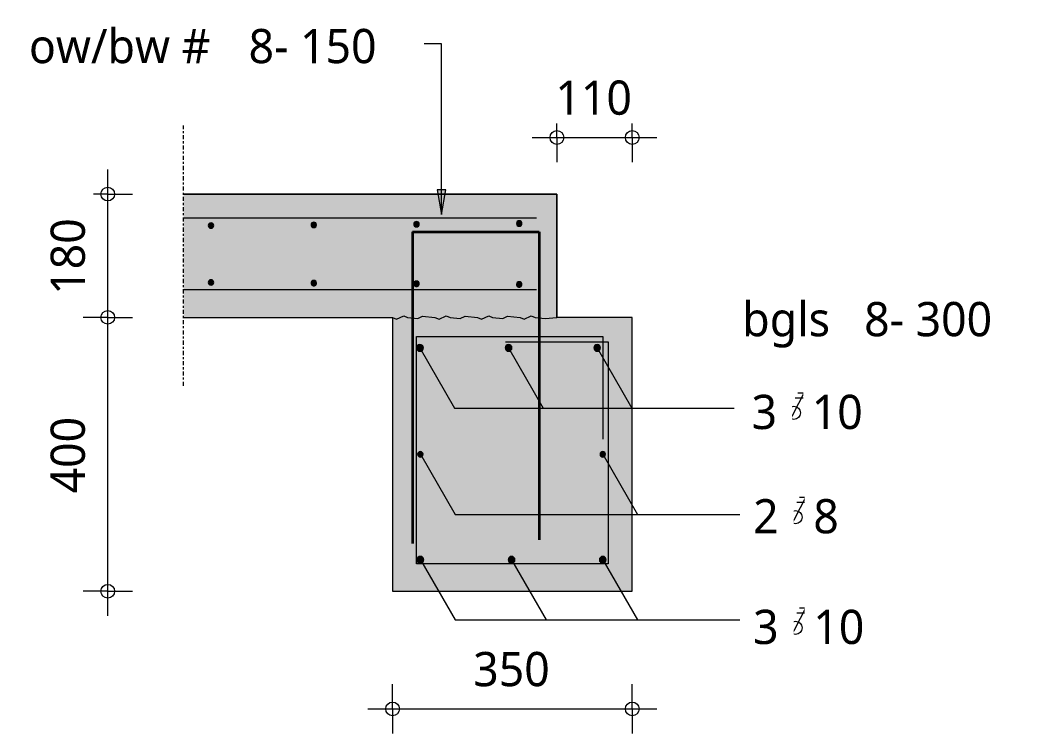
# Model space of a CAD drawing. Header units: millimetres. Extents: x -3388 to 20400, y -422 to 11347.
# Drawn here: x 4856 to 6345, y 8671 to 9713 of the extents above; entities that cross this region are included whole.
import ezdxf

# ---------------------------------------------------------------- set-up
doc = ezdxf.new("R2010")
doc.units = ezdxf.units.MM
doc.linetypes.add('MV_center', pattern=[15, 6, -3, 3, -3])
for name, color, linetype, lineweight in [('A-ANNO-DIMS', 211, 'Continuous', 13), ('A-ANNO-DIMS-20', 211, 'Continuous', 13), ('A-DETL', 90, 'Continuous', 13), ('A-DETL-GENF', 92, 'Continuous', 18), ('A-DETL-IDEN', 3, 'Continuous', 18), ('A-DETL-MEDM', 33, 'Continuous', 18)]:
    doc.layers.add(name, color=color, linetype=linetype, lineweight=lineweight)
doc.styles.add('Segoe UI_1', font='segoeui.ttf', dxfattribs={"height": 50})
doc.dimstyles.new('2_5_mm', dxfattribs={"dimscale": 304.8, "dimtxt": 52.368197, "dimasz": 0.065617, "dimexe": 0.11811, "dimexo": 0.0625, "dimgap": 0.059055, "dimtad": 1, "dimdec": 0, "dimzin": 0, "dimdsep": 46, "dimtxsty": 'Segoe UI_1', "dimblk1": 'DOTBLANK', "dimblk2": 'DOTBLANK', "dimsah": 1, "dimcen": 0.09, "dimdle": 0.11811, "dimazin": 0, "dimtfac": 1, "dimtdec": 4, "dimtix": 1, "dimtmove": 0, "dimatfit": 3, "dimfxl": 0.11811, "dimfxlon": 1, "dimtvp": 1, "dimtfill": 1, "dimtolj": 1, "dimtzin": 0, "dimarcsym": 2})

# ---------------------------------------------------------------- blocks, each defined once
blk = doc.blocks.new('28 beugels - rond 8-4424730-Details Wapening')
at = {"layer": 'A-DETL-MEDM'}
for p, q in [((0, 332.1), (272, 332.1)), ((0, 0), (0, 332.1)), ((272, 332.1), (272, 182.1)), ((130, 324.1), (280, 324.1)), ((280, 324.1), (280, 0)), ((280, 0), (0, 0))]:
    blk.add_line(p, q, dxfattribs=at)
blk = doc.blocks.new('28 reeks_staven - Type 1-4438408-Details Wapening')
at = {"layer": 'A-DETL-GENF'}
for points in [[(0, -5), (1.3, -4.8), (2.5, -4.3), (3.5, -3.5), (4.3, -2.5), (4.8, -1.3), (5, 0), (4.8, 1.3), (4.3, 2.5), (3.5, 3.5), (2.5, 4.3), (1.3, 4.8), (0, 5), (-1.3, 4.8), (-2.5, 4.3), (-3.5, 3.5), (-4.3, 2.5), (-4.8, 1.3), (-5, 0), (-4.8, -1.3), (-4.3, -2.5), (-3.5, -3.5), (-2.5, -4.3), (-1.3, -4.8)], [(133.2, -5), (134.5, -4.8), (135.7, -4.3), (136.7, -3.5), (137.5, -2.5), (138, -1.3), (138.2, 0), (138, 1.3), (137.5, 2.5), (136.7, 3.5), (135.7, 4.3), (134.5, 4.8), (133.2, 5), (131.9, 4.8), (130.7, 4.3), (129.7, 3.5), (128.9, 2.5), (128.4, 1.3), (128.2, 0), (128.4, -1.3), (128.9, -2.5), (129.7, -3.5), (130.7, -4.3), (131.9, -4.8)], [(266.4, -5), (267.7, -4.8), (268.9, -4.3), (269.9, -3.5), (270.7, -2.5), (271.2, -1.3), (271.4, 0), (271.2, 1.3), (270.7, 2.5), (269.9, 3.5), (268.9, 4.3), (267.7, 4.8), (266.4, 5), (265.1, 4.8), (263.9, 4.3), (262.9, 3.5), (262.1, 2.5), (261.6, 1.3), (261.4, 0), (261.6, -1.3), (262.1, -2.5), (262.9, -3.5), (263.9, -4.3), (265.1, -4.8)]]:
    blk.add_hatch(color=256, dxfattribs=at).paths.add_polyline_path(points)
for p, q in [((0, 0), (50.7, -87.8)), ((133.2, 0), (183.9, -87.8)), ((266.4, 0), (317.1, -87.8)), ((50.7, -87.8), (466.4, -87.8))]:
    blk.add_line(p, q, dxfattribs=at)
at = {"layer": 'A-DETL-MEDM'}
for centre, start, end in [((0, 0), 360, 180), ((0, 0), 180, 360), ((133.2, 0), 0, 180), ((133.2, 0), 180, 360), ((266.4, 0), 0, 180), ((266.4, 0), 180, 360)]:
    blk.add_arc(centre, 5, start, end, dxfattribs=at)
blk = doc.blocks.new('NLRS_28_DI_net - Type 1-5063355-Details Wapening')
at = {"layer": 'A-DETL-GENF'}
for points in [[(505, 45), (504, 44.9), (503, 44.5), (502.2, 43.8), (501.5, 43), (501.1, 42), (501, 41), (501.1, 40), (501.5, 39), (502.2, 38.2), (503, 37.5), (504, 37.1), (505, 37), (506, 37.1), (507, 37.5), (507.8, 38.2), (508.5, 39), (508.9, 40), (509, 41), (508.9, 42), (508.5, 43), (507.8, 43.8), (507, 44.5), (506, 44.9)], [(55, 42), (54, 41.9), (53, 41.5), (52.2, 40.8), (51.5, 40), (51.1, 39), (51, 38), (51.1, 37), (51.5, 36), (52.2, 35.2), (53, 34.5), (54, 34.1), (55, 34), (56, 34.1), (57, 34.5), (57.8, 35.2), (58.5, 36), (58.9, 37), (59, 38), (58.9, 39), (58.5, 40), (57.8, 40.8), (57, 41.5), (56, 41.9)], [(205, 43), (204, 42.9), (203, 42.5), (202.2, 41.8), (201.5, 41), (201.1, 40), (201, 39), (201.1, 38), (201.5, 37), (202.2, 36.2), (203, 35.5), (204, 35.1), (205, 35), (206, 35.1), (207, 35.5), (207.8, 36.2), (208.5, 37), (208.9, 38), (209, 39), (208.9, 40), (208.5, 41), (207.8, 41.8), (207, 42.5), (206, 42.9)], [(355, 44), (354, 43.9), (353, 43.5), (352.2, 42.8), (351.5, 42), (351.1, 41), (351, 40), (351.1, 39), (351.5, 38), (352.2, 37.2), (353, 36.5), (354, 36.1), (355, 36), (356, 36.1), (357, 36.5), (357.8, 37.2), (358.5, 38), (358.9, 39), (359, 40), (358.9, 41), (358.5, 42), (357.8, 42.8), (357, 43.5), (356, 43.9)]]:
    blk.add_hatch(color=256, dxfattribs=at).paths.add_polyline_path(points)
at = {"layer": 'A-DETL-MEDM'}
blk.add_line((30, 30), (545, 30), dxfattribs=at)
for centre, start, end in [((505, 41), 0, 180), ((55, 38), 0, 180), ((55, 38), 180, 360), ((205, 39), 0, 180), ((205, 39), 180, 0), ((355, 40), 0, 180), ((355, 40), 180, 0), ((505, 41), 180, 0)]:
    blk.add_arc(centre, 4, start, end, dxfattribs=at)
blk = doc.blocks.new('NLRS_28_DI_net - Type 1-V6-Details Wapening')
at = {"layer": 'A-DETL-GENF'}
for points in [[(55, -34), (54, -34.1), (53, -34.5), (52.2, -35.2), (51.5, -36), (51.1, -37), (51, -38), (51.1, -39), (51.5, -40), (52.2, -40.8), (53, -41.5), (54, -41.9), (55, -42), (56, -41.9), (57, -41.5), (57.8, -40.8), (58.5, -40), (58.9, -39), (59, -38), (58.9, -37), (58.5, -36), (57.8, -35.2), (57, -34.5), (56, -34.1)], [(205, -35), (204, -35.1), (203, -35.5), (202.2, -36.2), (201.5, -37), (201.1, -38), (201, -39), (201.1, -40), (201.5, -41), (202.2, -41.8), (203, -42.5), (204, -42.9), (205, -43), (206, -42.9), (207, -42.5), (207.8, -41.8), (208.5, -41), (208.9, -40), (209, -39), (208.9, -38), (208.5, -37), (207.8, -36.2), (207, -35.5), (206, -35.1)], [(355, -36), (354, -36.1), (353, -36.5), (352.2, -37.2), (351.5, -38), (351.1, -39), (351, -40), (351.1, -41), (351.5, -42), (352.2, -42.8), (353, -43.5), (354, -43.9), (355, -44), (356, -43.9), (357, -43.5), (357.8, -42.8), (358.5, -42), (358.9, -41), (359, -40), (358.9, -39), (358.5, -38), (357.8, -37.2), (357, -36.5), (356, -36.1)], [(505, -37), (504, -37.1), (503, -37.5), (502.2, -38.2), (501.5, -39), (501.1, -40), (501, -41), (501.1, -42), (501.5, -43), (502.2, -43.8), (503, -44.5), (504, -44.9), (505, -45), (506, -44.9), (507, -44.5), (507.8, -43.8), (508.5, -43), (508.9, -42), (509, -41), (508.9, -40), (508.5, -39), (507.8, -38.2), (507, -37.5), (506, -37.1)]]:
    blk.add_hatch(color=256, dxfattribs=at).paths.add_polyline_path(points)
at = {"layer": 'A-DETL-MEDM'}
blk.add_line((30, -30), (545, -30), dxfattribs=at)
for centre, start, end in [((55, -38), 360, 180), ((55, -38), 180, 360), ((205, -39), 360, 180), ((205, -39), 180, 360), ((355, -40), 360, 180), ((355, -40), 180, 360), ((505, -41), 0, 180), ((505, -41), 180, 360)]:
    blk.add_arc(centre, 4, start, end, dxfattribs=at)
blk = doc.blocks.new('28 reeks_staven - Type 1-4440450-Details Wapening')
at = {"layer": 'A-DETL-GENF'}
for points in [[(0, -4), (1, -3.9), (2, -3.5), (2.8, -2.8), (3.5, -2), (3.9, -1), (4, 0), (3.9, 1), (3.5, 2), (2.8, 2.8), (2, 3.5), (1, 3.9), (0, 4), (-1, 3.9), (-2, 3.5), (-2.8, 2.8), (-3.5, 2), (-3.9, 1), (-4, 0), (-3.9, -1), (-3.5, -2), (-2.8, -2.8), (-2, -3.5), (-1, -3.9)], [(266.4, -4), (267.4, -3.9), (268.4, -3.5), (269.2, -2.8), (269.9, -2), (270.3, -1), (270.4, 0), (270.3, 1), (269.9, 2), (269.2, 2.8), (268.4, 3.5), (267.4, 3.9), (266.4, 4), (265.4, 3.9), (264.4, 3.5), (263.6, 2.8), (262.9, 2), (262.5, 1), (262.4, 0), (262.5, -1), (262.9, -2), (263.6, -2.8), (264.4, -3.5), (265.4, -3.9)]]:
    blk.add_hatch(color=256, dxfattribs=at).paths.add_polyline_path(points)
for p, q in [((0, 0), (50.7, -87.8)), ((266.4, 0), (317.1, -87.8)), ((50.7, -87.8), (466.4, -87.8))]:
    blk.add_line(p, q, dxfattribs=at)
at = {"layer": 'A-DETL-MEDM'}
for centre, start, end in [((0, 0), 0, 180), ((266.4, 0), 0, 180), ((266.4, 0), 180, 360), ((0, 0), 180, 360)]:
    blk.add_arc(centre, 4, start, end, dxfattribs=at)
blk = doc.blocks.new('28 reeks_staven - Type 1-4440478-Details Wapening')
at = {"layer": 'A-DETL-GENF'}
for points in [[(0, -5), (1.3, -4.8), (2.5, -4.3), (3.5, -3.5), (4.3, -2.5), (4.8, -1.3), (5, 0), (4.8, 1.3), (4.3, 2.5), (3.5, 3.5), (2.5, 4.3), (1.3, 4.8), (0, 5), (-1.3, 4.8), (-2.5, 4.3), (-3.5, 3.5), (-4.3, 2.5), (-4.8, 1.3), (-5, 0), (-4.8, -1.3), (-4.3, -2.5), (-3.5, -3.5), (-2.5, -4.3), (-1.3, -4.8)], [(129.4, -5), (130.7, -4.8), (131.9, -4.3), (132.9, -3.5), (133.7, -2.5), (134.2, -1.3), (134.4, 0), (134.2, 1.3), (133.7, 2.5), (132.9, 3.5), (131.9, 4.3), (130.7, 4.8), (129.4, 5), (128.1, 4.8), (126.9, 4.3), (125.8, 3.5), (125.1, 2.5), (124.6, 1.3), (124.4, 0), (124.6, -1.3), (125.1, -2.5), (125.8, -3.5), (126.9, -4.3), (128.1, -4.8)], [(258.8, -5), (260.1, -4.8), (261.3, -4.3), (262.3, -3.5), (263.1, -2.5), (263.6, -1.3), (263.8, 0), (263.6, 1.3), (263.1, 2.5), (262.3, 3.5), (261.3, 4.3), (260.1, 4.8), (258.8, 5), (257.5, 4.8), (256.3, 4.3), (255.2, 3.5), (254.4, 2.5), (253.9, 1.3), (253.8, 0), (253.9, -1.3), (254.4, -2.5), (255.2, -3.5), (256.3, -4.3), (257.5, -4.8)]]:
    blk.add_hatch(color=256, dxfattribs=at).paths.add_polyline_path(points)
for p, q in [((0, 0), (50.7, -87.8)), ((129.4, 0), (180, -87.8)), ((258.8, 0), (309.4, -87.8)), ((50.7, -87.8), (458.8, -87.8))]:
    blk.add_line(p, q, dxfattribs=at)
at = {"layer": 'A-DETL-MEDM'}
for centre, start, end in [((0, 0), 0, 180), ((129.4, 0), 0, 180), ((258.8, 0), 0, 180), ((258.8, 0), 180, 360), ((0, 0), 180, 360), ((129.4, 0), 180, 360)]:
    blk.add_arc(centre, 5, start, end, dxfattribs=at)
blk = doc.blocks.new('NLRS_00_DI_maskeer - Type 1-4234829-Details Wapening')
at = {"layer": 'A-DETL-GENF', "linetype": 'MV_center'}
blk.add_line((280, 0), (-100, 0), dxfattribs=at)
blk = doc.blocks.new('28_TAG_DI_wapening - 2_5 omschrijving_diameter_hoh-3658684-Details Wapening')
at = {"layer": 'A-DETL-IDEN'}
for p, q in [((-3.627, -1.307), (-2.231, 1.394)), ((-2.064, 0.842), (-2.967, 0.842)), ((-1.874, 1.21), (-2.777, 1.21))]:
    blk.add_line(p, q, dxfattribs=at)
blk.add_circle((-3.063, -0.216), 0.483, dxfattribs=at)
blk = doc.blocks.new('28_TAG_DI_wapening - 2_5 aantal_diameter-3658683-Details Wapening')
at = {"layer": 'A-DETL-IDEN'}
for p, q in [((-3.627, -1.307), (-2.231, 1.394)), ((-2.064, 0.842), (-2.967, 0.842)), ((-1.874, 1.21), (-2.777, 1.21))]:
    blk.add_line(p, q, dxfattribs=at)
blk.add_circle((-3.063, -0.216), 0.483, dxfattribs=at)
blk = doc.blocks.new('DIMBLOCK62-Details Wapening')
at = {"layer": 'A-ANNO-DIMS-20'}
for p, q in [((4983.9, 9279.1), (4947.9, 9279.1)), ((4983.9, 8843.1), (4983.9, 9279.1)), ((4983.9, 9279.1), (5019.9, 9279.1)), ((4983.9, 8879.1), (4947.9, 8879.1)), ((4983.9, 8879.1), (5019.9, 8879.1))]:
    blk.add_line(p, q, dxfattribs=at)
for centre in [(4983.9, 9279.1), (4983.9, 8879.1)]:
    blk.add_circle(centre, 10, dxfattribs=at)
at = {"layer": 'A-ANNO-DIMS-20', "color": 0, "insert": (4900.6, 9022), "char_height": 50, "width": 137.109, "attachment_point": 1, "rotation": 90, "line_spacing_factor": 1.142579, "style": 'Segoe UI_1', "bg_fill": 3, "box_fill_scale": 1.25, "bg_fill_color": 9, "bg_fill_true_color": 13158600, "bg_fill_transparency": 0}
blk.add_mtext('400', dxfattribs=at)
blk = doc.blocks.new('_DotBlank')
at = {"color": 0, "linetype": 'ByBlock', "lineweight": -2}
blk.add_line((-0.5, 0), (-1, 0), dxfattribs=at)
blk.add_circle((0, 0), 0.5, dxfattribs=at)
blk = doc.blocks.new('DIMBLOCK63-Details Wapening')
at = {"layer": 'A-ANNO-DIMS-20'}
for p, q in [((4983.9, 9279.1), (4983.9, 9495.1)), ((4983.9, 9459.1), (4947.9, 9459.1)), ((4983.9, 9459.1), (5019.9, 9459.1)), ((4983.9, 9279.1), (4947.9, 9279.1)), ((4983.9, 9279.1), (5019.9, 9279.1))]:
    blk.add_line(p, q, dxfattribs=at)
for centre in [(4983.9, 9459.1), (4983.9, 9279.1)]:
    blk.add_circle(centre, 10, dxfattribs=at)
at = {"layer": 'A-ANNO-DIMS-20', "color": 0, "insert": (4900.6, 9312), "char_height": 50, "width": 137.109, "attachment_point": 1, "rotation": 90, "line_spacing_factor": 1.142579, "style": 'Segoe UI_1', "bg_fill": 3, "box_fill_scale": 1.25, "bg_fill_color": 9, "bg_fill_true_color": 13158600, "bg_fill_transparency": 0}
blk.add_mtext('180', dxfattribs=at)
blk = doc.blocks.new('DIMBLOCK74-Details Wapening')
at = {"layer": 'A-ANNO-DIMS-20'}
for p, q in [((5399.8, 8707.3), (5399.8, 8743.3)), ((5749.8, 8707.3), (5749.8, 8743.3)), ((5363.8, 8707.3), (5785.8, 8707.3)), ((5399.8, 8707.3), (5399.8, 8671.3)), ((5749.8, 8707.3), (5749.8, 8671.3))]:
    blk.add_line(p, q, dxfattribs=at)
for centre in [(5399.8, 8707.3), (5749.8, 8707.3)]:
    blk.add_circle(centre, 10, dxfattribs=at)
at = {"layer": 'A-ANNO-DIMS-20', "color": 0, "insert": (5517.6, 8790.5), "char_height": 50, "width": 137.109, "attachment_point": 1, "line_spacing_factor": 1.142579, "style": 'Segoe UI_1', "bg_fill": 3, "box_fill_scale": 1.25, "bg_fill_color": 9, "bg_fill_true_color": 13158600, "bg_fill_transparency": 0}
blk.add_mtext('350', dxfattribs=at)
blk = doc.blocks.new('DIMBLOCK77-Details Wapening')
at = {"layer": 'A-ANNO-DIMS-20'}
for p, q in [((5639.8, 9541.7), (5639.8, 9577.7)), ((5749.8, 9541.7), (5749.8, 9577.7)), ((5603.8, 9541.7), (5785.8, 9541.7)), ((5639.8, 9541.7), (5639.8, 9505.7)), ((5749.8, 9541.7), (5749.8, 9505.7))]:
    blk.add_line(p, q, dxfattribs=at)
for centre in [(5639.8, 9541.7), (5749.8, 9541.7)]:
    blk.add_circle(centre, 10, dxfattribs=at)
at = {"layer": 'A-ANNO-DIMS-20', "color": 0, "insert": (5637.6, 9624.9), "char_height": 50, "width": 137.109, "attachment_point": 1, "line_spacing_factor": 1.142579, "style": 'Segoe UI_1', "bg_fill": 3, "box_fill_scale": 1.25, "bg_fill_color": 9, "bg_fill_true_color": 13158600, "bg_fill_transparency": 0}
blk.add_mtext('110', dxfattribs=at)

msp = doc.modelspace()

# ---------------------------------------------------------------- hatches: boundary and pattern name
at = {"layer": 'A-DETL-GENF'}
h = msp.add_hatch(color=9, dxfattribs=at)
h.paths.add_polyline_path([(5399.8, 8879.1), (5749.8, 8879.1), (5749.8, 9279.1), (5639.8, 9279.1), (5639.8, 9459.1), (5094.8, 9459.1), (5094.8, 9279.1), (5399.8, 9279.1), (5399.8, 8925.1)])
h.paths.add_polyline_path([(5706.8, 8920.1), (5705.5, 8920.3), (5704.3, 8920.8), (5703.2, 8921.6), (5702.4, 8922.6), (5701.9, 8923.8), (5701.8, 8925.1), (5701.9, 8926.4), (5702.4, 8927.6), (5703.2, 8928.7), (5704.3, 8929.5), (5705.5, 8930), (5706.8, 8930.1), (5708.1, 8930), (5709.3, 8929.5), (5710.3, 8928.7), (5711.1, 8927.6), (5711.6, 8926.4), (5711.8, 8925.1), (5711.6, 8923.8), (5711.1, 8922.6), (5710.3, 8921.6), (5709.3, 8920.8), (5708.1, 8920.3)])
h.paths.add_polyline_path([(5573.6, 8920.1), (5572.3, 8920.3), (5571.1, 8920.8), (5570, 8921.6), (5569.2, 8922.6), (5568.7, 8923.8), (5568.6, 8925.1), (5568.7, 8926.4), (5569.2, 8927.6), (5570, 8928.7), (5571.1, 8929.5), (5572.3, 8930), (5573.6, 8930.1), (5574.9, 8930), (5576.1, 8929.5), (5577.1, 8928.7), (5577.9, 8927.6), (5578.4, 8926.4), (5578.6, 8925.1), (5578.4, 8923.8), (5577.9, 8922.6), (5577.1, 8921.6), (5576.1, 8920.8), (5574.9, 8920.3)])
h.paths.add_polyline_path([(5440.4, 8920.1), (5439.1, 8920.3), (5437.9, 8920.8), (5436.8, 8921.6), (5436, 8922.6), (5435.5, 8923.8), (5435.4, 8925.1), (5435.5, 8926.4), (5436, 8927.6), (5436.8, 8928.7), (5437.9, 8929.5), (5439.1, 8930), (5440.4, 8930.1), (5441.7, 8930), (5442.9, 8929.5), (5443.9, 8928.7), (5444.7, 8927.6), (5445.2, 8926.4), (5445.4, 8925.1), (5445.2, 8923.8), (5444.7, 8922.6), (5443.9, 8921.6), (5442.9, 8920.8), (5441.7, 8920.3)])
h.paths.add_polyline_path([(5440.4, 9075.1), (5439.3, 9075.3), (5438.4, 9075.7), (5437.5, 9076.3), (5436.9, 9077.1), (5436.5, 9078.1), (5436.4, 9079.1), (5436.5, 9080.2), (5436.9, 9081.1), (5437.5, 9082), (5438.4, 9082.6), (5439.3, 9083), (5440.4, 9083.1), (5441.4, 9083), (5442.4, 9082.6), (5443.2, 9082), (5443.8, 9081.1), (5444.2, 9080.2), (5444.4, 9079.1), (5444.2, 9078.1), (5443.8, 9077.1), (5443.2, 9076.3), (5442.4, 9075.7), (5441.4, 9075.3)])
h.paths.add_polyline_path([(5706.8, 9075.1), (5705.7, 9075.3), (5704.8, 9075.7), (5703.9, 9076.3), (5703.3, 9077.1), (5702.9, 9078.1), (5702.8, 9079.1), (5702.9, 9080.2), (5703.3, 9081.1), (5703.9, 9082), (5704.8, 9082.6), (5705.7, 9083), (5706.8, 9083.1), (5707.8, 9083), (5708.8, 9082.6), (5709.6, 9082), (5710.2, 9081.1), (5710.6, 9080.2), (5710.8, 9079.1), (5710.6, 9078.1), (5710.2, 9077.1), (5709.6, 9076.3), (5708.8, 9075.7), (5707.8, 9075.3)])
h.paths.add_polyline_path([(5439.8, 9229.5), (5438.5, 9229.6), (5437.3, 9230.1), (5436.2, 9230.9), (5435.4, 9232), (5434.9, 9233.2), (5434.8, 9234.5), (5434.9, 9235.8), (5435.4, 9237), (5436.2, 9238), (5437.3, 9238.8), (5438.5, 9239.3), (5439.8, 9239.5), (5441.1, 9239.3), (5442.3, 9238.8), (5443.3, 9238), (5444.1, 9237), (5444.6, 9235.8), (5444.8, 9234.5), (5444.6, 9233.2), (5444.1, 9232), (5443.3, 9230.9), (5442.3, 9230.1), (5441.1, 9229.6)])
h.paths.add_polyline_path([(5569.1, 9229.5), (5567.8, 9229.6), (5566.6, 9230.1), (5565.6, 9230.9), (5564.8, 9232), (5564.3, 9233.2), (5564.1, 9234.5), (5564.3, 9235.8), (5564.8, 9237), (5565.6, 9238), (5566.6, 9238.8), (5567.8, 9239.3), (5569.1, 9239.5), (5570.4, 9239.3), (5571.6, 9238.8), (5572.7, 9238), (5573.5, 9237), (5574, 9235.8), (5574.1, 9234.5), (5574, 9233.2), (5573.5, 9232), (5572.7, 9230.9), (5571.6, 9230.1), (5570.4, 9229.6)])
h.paths.add_polyline_path([(5698.5, 9229.5), (5697.2, 9229.6), (5696, 9230.1), (5695, 9230.9), (5694.2, 9232), (5693.7, 9233.2), (5693.5, 9234.5), (5693.7, 9235.8), (5694.2, 9237), (5695, 9238), (5696, 9238.8), (5697.2, 9239.3), (5698.5, 9239.5), (5699.8, 9239.3), (5701, 9238.8), (5702.1, 9238), (5702.9, 9236.9), (5703.3, 9235.8), (5703.5, 9234.5), (5703.3, 9233), (5702.8, 9231.8), (5702.1, 9230.9), (5701, 9230.1), (5699.8, 9229.6)])
h.paths.add_polyline_path([(5584.8, 9323.1), (5583.7, 9323.3), (5582.8, 9323.7), (5581.9, 9324.3), (5581.3, 9325.1), (5580.9, 9326.1), (5580.8, 9327.1), (5580.9, 9328.2), (5581.3, 9329.1), (5581.9, 9330), (5582.8, 9330.6), (5583.7, 9331), (5584.8, 9331.1), (5585.8, 9331), (5586.8, 9330.6), (5587.6, 9330), (5588.2, 9329.1), (5588.6, 9328.2), (5588.8, 9327.1), (5588.6, 9326.1), (5588.2, 9325.1), (5587.6, 9324.3), (5586.8, 9323.7), (5585.8, 9323.3)])
h.paths.add_polyline_path([(5434.8, 9324.1), (5433.7, 9324.3), (5432.8, 9324.7), (5431.9, 9325.3), (5431.3, 9326.1), (5430.9, 9327.1), (5430.8, 9328.1), (5430.9, 9329.2), (5431.3, 9330.1), (5431.9, 9331), (5432.8, 9331.6), (5433.7, 9332), (5434.8, 9332.1), (5435.8, 9332), (5436.8, 9331.6), (5437.6, 9331), (5438.2, 9330.1), (5438.6, 9329.2), (5438.8, 9328.1), (5438.6, 9327.1), (5438.2, 9326.1), (5437.6, 9325.3), (5436.8, 9324.7), (5435.8, 9324.3)])
h.paths.add_polyline_path([(5284.8, 9325.1), (5283.7, 9325.3), (5282.8, 9325.7), (5281.9, 9326.3), (5281.3, 9327.1), (5280.9, 9328.1), (5280.8, 9329.1), (5280.9, 9330.2), (5281.3, 9331.1), (5281.9, 9332), (5282.8, 9332.6), (5283.7, 9333), (5284.8, 9333.1), (5285.8, 9333), (5286.8, 9332.6), (5287.6, 9332), (5288.2, 9331.1), (5288.6, 9330.2), (5288.8, 9329.1), (5288.6, 9328.1), (5288.2, 9327.1), (5287.6, 9326.3), (5286.8, 9325.7), (5285.8, 9325.3)])
h.paths.add_polyline_path([(5134.8, 9326.1), (5133.7, 9326.3), (5132.8, 9326.7), (5131.9, 9327.3), (5131.3, 9328.1), (5130.9, 9329.1), (5130.8, 9330.1), (5130.9, 9331.2), (5131.3, 9332.1), (5131.9, 9333), (5132.8, 9333.6), (5133.7, 9334), (5134.8, 9334.1), (5135.8, 9334), (5136.8, 9333.6), (5137.6, 9333), (5138.2, 9332.1), (5138.6, 9331.2), (5138.8, 9330.1), (5138.6, 9329.1), (5138.2, 9328.1), (5137.6, 9327.3), (5136.8, 9326.7), (5135.8, 9326.3)])
h.paths.add_polyline_path([(5134.8, 9409.1), (5133.7, 9409.3), (5132.8, 9409.7), (5131.9, 9410.3), (5131.3, 9411.1), (5130.9, 9412.1), (5130.8, 9413.1), (5130.9, 9414.2), (5131.3, 9415.1), (5131.9, 9416), (5132.8, 9416.6), (5133.7, 9417), (5134.8, 9417.1), (5135.8, 9417), (5136.8, 9416.6), (5137.6, 9416), (5138.2, 9415.1), (5138.6, 9414.2), (5138.8, 9413.1), (5138.6, 9412.1), (5138.2, 9411.1), (5137.6, 9410.3), (5136.8, 9409.7), (5135.8, 9409.3)])
h.paths.add_polyline_path([(5284.8, 9410.1), (5283.7, 9410.3), (5282.8, 9410.7), (5281.9, 9411.3), (5281.3, 9412.1), (5280.9, 9413.1), (5280.8, 9414.1), (5280.9, 9415.2), (5281.3, 9416.1), (5281.9, 9417), (5282.8, 9417.6), (5283.7, 9418), (5284.8, 9418.1), (5285.8, 9418), (5286.8, 9417.6), (5287.6, 9417), (5288.2, 9416.1), (5288.6, 9415.2), (5288.8, 9414.1), (5288.6, 9413.1), (5288.2, 9412.1), (5287.6, 9411.3), (5286.8, 9410.7), (5285.8, 9410.3)])
h.paths.add_polyline_path([(5434.8, 9411.1), (5433.7, 9411.3), (5432.8, 9411.7), (5431.6, 9412.7), (5431.2, 9413.3), (5430.9, 9414.1), (5430.8, 9415.1), (5430.9, 9416.2), (5431.3, 9417.1), (5432.2, 9418.1), (5432.8, 9418.6), (5433.7, 9419), (5434.8, 9419.1), (5435.9, 9419), (5437.4, 9418.1), (5437.6, 9418), (5438.2, 9417.1), (5438.6, 9416.2), (5438.8, 9415.1), (5438.3, 9413.3), (5437.9, 9412.7), (5437.6, 9412.3), (5436.8, 9411.7), (5435.8, 9411.3)])
h.paths.add_polyline_path([(5584.8, 9412.1), (5583.7, 9412.3), (5582.8, 9412.7), (5581.9, 9413.3), (5581.3, 9414.1), (5580.9, 9415.1), (5580.8, 9416.1), (5580.9, 9417.2), (5581.3, 9418.1), (5581.9, 9419), (5582.8, 9419.6), (5583.7, 9420), (5584.8, 9420.1), (5585.8, 9420), (5586.9, 9419.5), (5587.6, 9419), (5588.2, 9418.1), (5588.6, 9417.2), (5588.8, 9416.1), (5588.6, 9415.1), (5588.2, 9414.1), (5587.6, 9413.3), (5586.8, 9412.7), (5585.8, 9412.3)])
at = {"layer": 'A-DETL-IDEN'}
msp.add_hatch(color=256, dxfattribs=at).paths.add_polyline_path([(5471.4, 9429.5), (5477.7, 9465.5), (5465, 9465.5)])

# ---------------------------------------------------------------- linework, layer by layer
at = {"layer": 'A-DETL', "lineweight": 18}
for p, q in [((5639.8, 9459.1), (5094.8, 9459.1)), ((5094.8, 9459.1), (5639.8, 9459.1)), ((5639.8, 9279.1), (5639.8, 9459.1)), ((5639.8, 9459.1), (5639.8, 9279.1)), ((5094.8, 9279.1), (5399.8, 9279.1)), ((5094.8, 9279.1), (5399.8, 9279.1)), ((5399.8, 9279.1), (5399.8, 8879.1)), ((5399.8, 9279.1), (5405.7, 9276.4)), ((5405.7, 9276.4), (5416.2, 9281.3)), ((5416.2, 9281.3), (5421.7, 9278.7)), ((5421.7, 9278.7), (5436.6, 9277.4)), ((5436.6, 9277.4), (5443.7, 9280.7)), ((5443.7, 9280.7), (5461.8, 9279.1)), ((5461.8, 9279.1), (5467.8, 9276.4)), ((5467.8, 9276.4), (5478.3, 9281.3)), ((5478.3, 9281.3), (5483.8, 9278.7)), ((5483.8, 9278.7), (5498.7, 9277.4)), ((5498.7, 9277.4), (5505.8, 9280.7)), ((5505.8, 9280.7), (5523.9, 9279.1)), ((5523.9, 9279.1), (5529.8, 9276.4)), ((5529.8, 9276.4), (5540.4, 9281.3)), ((5540.4, 9281.3), (5545.8, 9278.7)), ((5545.8, 9278.7), (5560.8, 9277.4)), ((5560.8, 9277.4), (5567.9, 9280.7)), ((5567.9, 9280.7), (5586, 9279.1)), ((5586, 9279.1), (5591.9, 9276.4)), ((5591.9, 9276.4), (5602.4, 9281.3)), ((5602.4, 9281.3), (5607.9, 9278.7)), ((5607.9, 9278.7), (5622.8, 9277.4)), ((5622.8, 9277.4), (5639.8, 9279.1)), ((5749.8, 9279.1), (5639.8, 9279.1)), ((5749.8, 8879.1), (5749.8, 9279.1)), ((5399.8, 8879.1), (5749.8, 8879.1))]:
    msp.add_line(p, q, dxfattribs=at)
at = {"layer": 'A-DETL', "lineweight": 35}
for p, q in [((5428.9, 9404.1), (5613.9, 9404.1)), ((5428.9, 9404.1), (5428.9, 8949.1)), ((5613.9, 9404.1), (5613.9, 8954.1))]:
    msp.add_line(p, q, dxfattribs=at)
at = {"layer": 'A-DETL-IDEN'}
for p, q in [((5471.4, 9678.6), (5392, 9678.6)), ((5471.4, 9429.5), (5471.4, 9678.6)), ((5477.7, 9465.5), (5465, 9465.5)), ((5465, 9465.5), (5471.4, 9429.5)), ((5471.4, 9429.5), (5477.7, 9465.5))]:
    msp.add_line(p, q, dxfattribs=at)

# ---------------------------------------------------------------- block references
at = {"layer": 'A-DETL-GENF', "linetype": 'MV_center', "rotation": 270}
msp.add_blockref('NLRS_00_DI_maskeer - Type 1-4234829-Details Wapening', (5094.8, 9459.1), dxfattribs=at)
at = {"layer": 'A-DETL-GENF'}
for name, p in [('28 reeks_staven - Type 1-4440478-Details Wapening', (5439.8, 9234.5)), ('28 reeks_staven - Type 1-4440450-Details Wapening', (5440.4, 9079.1)), ('28 reeks_staven - Type 1-4438408-Details Wapening', (5440.4, 8925.1))]:
    msp.add_blockref(name, p, dxfattribs=at)
at = {"layer": 'A-DETL-IDEN', "xscale": 19.99999999999999, "yscale": 19.99999999999999, "zscale": 19.99999999999999}
for name, p in [('28_TAG_DI_wapening - 2_5 omschrijving_diameter_hoh-3658684-Details Wapening', (5224.8, 9678.1)), ('28_TAG_DI_wapening - 2_5 omschrijving_diameter_hoh-3658684-Details Wapening', (6123.6, 9279.5)), ('28_TAG_DI_wapening - 2_5 aantal_diameter-3658683-Details Wapening', (6047.1, 9144)), ('28_TAG_DI_wapening - 2_5 aantal_diameter-3658683-Details Wapening', (6049.4, 8991.7)), ('28_TAG_DI_wapening - 2_5 aantal_diameter-3658683-Details Wapening', (6049.4, 8830.1))]:
    msp.add_blockref(name, p, dxfattribs=at)
at = {"layer": 'A-DETL-MEDM', "rotation": 180}
for name, p in [('NLRS_28_DI_net - Type 1-5063355-Details Wapening', (5639.8, 9454.1)), ('NLRS_28_DI_net - Type 1-V6-Details Wapening', (5639.8, 9289.1))]:
    msp.add_blockref(name, p, dxfattribs=at)
at = {"layer": 'A-DETL-MEDM'}
msp.add_blockref('28 beugels - rond 8-4424730-Details Wapening', (5434.8, 8919.1), dxfattribs=at)

# ---------------------------------------------------------------- dimensions: what is measured, and where the dimension line sits
at = {"layer": 'A-ANNO-DIMS'}
for base, p1, p2, override, picture, middle in [((5749.8, 9541.7), (5639.8, 9505.7), (5749.8, 9505.7), {"dimpost": '<>', "dimfxl": 110}, 'DIMBLOCK77-Details Wapening', (5694.8, 9585.7)), ((5749.8, 8707.3), (5399.8, 8743.3), (5749.8, 8743.3), {"dimpost": '<>', "dimfxl": 350}, 'DIMBLOCK74-Details Wapening', (5574.8, 8751.1))]:
    dim = msp.add_linear_dim(base=base, p1=p1, p2=p2, dimstyle='2_5_mm', override=override, dxfattribs=at)
    dim.commit()
    dim.dimension.update_dxf_attribs({"geometry": picture, "text_midpoint": middle})
dim = msp.add_linear_dim(base=(4983.9, 9279.1), p1=(5019.9, 8879.1), p2=(5019.9, 9279.1), angle=90, dimstyle='2_5_mm', override={"dimpost": '<>', "dimfxl": 400}, dxfattribs=at)
dim.commit()
dim.dimension.update_dxf_attribs({"geometry": 'DIMBLOCK62-Details Wapening', "text_midpoint": (4940, 9079.1)})

# ---------------------------------------------------------------- next in the draw order: texts
at = {"layer": 'A-DETL-IDEN', "lineweight": 13, "char_height": 50, "attachment_point": 1, "style": 'Segoe UI_1', "bg_fill": 3, "box_fill_scale": 1.25, "bg_fill_color": 9, "bg_fill_true_color": 13158600, "bg_fill_transparency": 0}
for s, insert, width in [('ow/bw #', (4868.9, 9700.2), 328.692), ('bgls', (5910.5, 9301.5), 155.527), ('3', (5924, 9166), 46.498), ('10', (6011.9, 9166), 92.996), ('2', (5926.3, 9013.7), 46.498), ('8', (6014.2, 9013.7), 46.498), ('3', (5926.3, 8852.1), 46.498), ('10', (6014.2, 8852.1), 92.996)]:
    msp.add_mtext(s, dxfattribs=dict(at, insert=insert, width=width))

# ---------------------------------------------------------------- next in the draw order: dimensions: what is measured, and where the dimension line sits
at = {"layer": 'A-ANNO-DIMS'}
dim = msp.add_linear_dim(base=(4983.9, 9459.1), p1=(5019.9, 9279.1), p2=(5019.9, 9459.1), angle=90, dimstyle='2_5_mm', override={"dimpost": '<>', "dimfxl": 180}, dxfattribs=at)
dim.commit()
dim.dimension.update_dxf_attribs({"geometry": 'DIMBLOCK63-Details Wapening', "text_midpoint": (4939.9, 9369.1)})

# ---------------------------------------------------------------- next in the draw order: texts
at = {"layer": 'A-DETL-IDEN', "lineweight": 13, "char_height": 50, "width": 243.713, "attachment_point": 1, "style": 'Segoe UI_1', "bg_fill": 3, "box_fill_scale": 1.25, "bg_fill_color": 9, "bg_fill_true_color": 13158600, "bg_fill_transparency": 0}
for s, insert in [('8- 150', (5189.6, 9700.2)), ('8- 300', (6088.4, 9301.5))]:
    msp.add_mtext(s, dxfattribs=dict(at, insert=insert))

doc.saveas('drawing.dxf')
